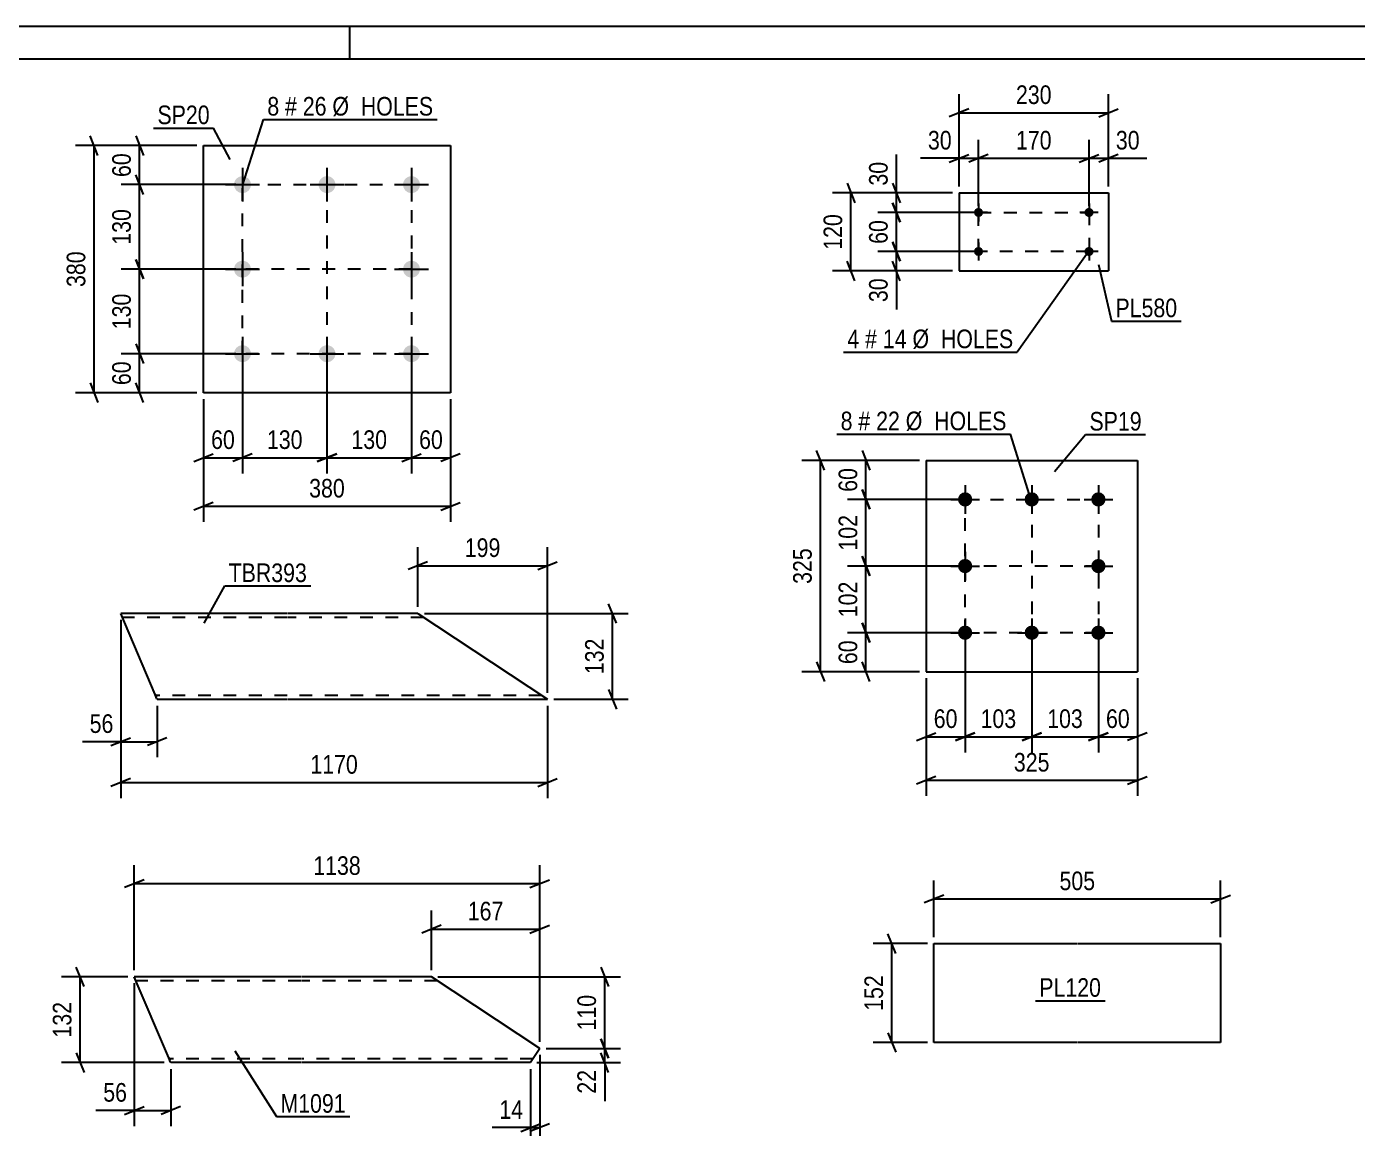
# Model space of a CAD drawing. Header units: millimetres. Extents: x 0 to 594, y 0 to 420.
# Drawn here: x 124.3 to 329, y 250.6 to 420 of the extents above; entities that cross this region are included whole.
import ezdxf

# ---------------------------------------------------------------- set-up
doc = ezdxf.new("R2010")
doc.units = ezdxf.units.MM
doc.linetypes.add('DXK_LINE_DOT2', pattern=[3.9198, 1.9599, -1.9599])
doc.styles.add('Arial Narrow', font='ARIALN.TTF', dxfattribs={"height": 0.2})

# ---------------------------------------------------------------- blocks, each defined once
blk = doc.blocks.new('Unknown-570389203-1132')
at = {"color": 5, "linetype": 'Continuous'}
for p, q in [((594, 420), (0, 420)), ((174, 415), (174, 420)), ((589, 415), (5, 415))]:
    blk.add_line(p, q, dxfattribs=at)
blk = doc.blocks.new('Bolt-570389203-9989 - 9955')
at = {"linetype": 'Continuous'}
for points in [[(270.73, 390.72, -1), (270.73, 392.12, -1)], [(287.73, 390.72, -1), (287.73, 392.12, -1)], [(270.73, 384.72, -1), (270.73, 386.12, -1)], [(287.73, 384.72, -1), (287.73, 386.12, -1)]]:
    blk.add_hatch(color=1, dxfattribs=at).paths.add_polyline_path(points)
at = {"color": 1, "linetype": 'Continuous'}
for p, q in [((272.13, 391.42), (269.33, 391.42)), ((270.73, 392.82), (270.73, 390.02)), ((289.13, 391.42), (286.33, 391.42)), ((287.73, 392.82), (287.73, 390.02)), ((272.13, 385.42), (269.33, 385.42)), ((270.73, 386.82), (270.73, 384.02)), ((289.13, 385.42), (286.33, 385.42)), ((287.73, 386.82), (287.73, 384.02))]:
    blk.add_line(p, q, dxfattribs=at)
blk = doc.blocks.new('Part-570389203-10004 - 9955')
at = {"color": 2, "linetype": 'Continuous'}
for p, q in [((267.73, 394.42), (267.73, 382.42)), ((267.73, 394.42), (290.73, 394.42)), ((290.73, 394.42), (290.73, 382.42)), ((267.73, 382.42), (290.73, 382.42))]:
    blk.add_line(p, q, dxfattribs=at)
blk = doc.blocks.new('Bolt-570389203-8852 - 8818')
at = {"linetype": 'Continuous'}
for points in [[(268.67, 348.39, -1), (268.67, 346.19, -1)], [(278.92, 348.39, -1), (278.92, 346.19, -1)], [(289.17, 348.39, -1), (289.17, 346.19, -1)], [(268.67, 338.14, -1), (268.67, 335.94, -1)], [(289.17, 338.14, -1), (289.17, 335.94, -1)], [(268.67, 327.89, -1), (268.67, 325.69, -1)], [(278.92, 327.89, -1), (278.92, 325.69, -1)], [(289.17, 327.89, -1), (289.17, 325.69, -1)]]:
    blk.add_hatch(color=1, dxfattribs=at).paths.add_polyline_path(points)
at = {"color": 1, "linetype": 'Continuous'}
for p, q in [((268.67, 349.49), (268.67, 345.09)), ((278.92, 349.49), (278.92, 345.09)), ((289.17, 349.49), (289.17, 345.09)), ((266.47, 347.29), (270.87, 347.29)), ((276.72, 347.29), (281.12, 347.29)), ((286.97, 347.29), (291.37, 347.29)), ((268.67, 339.24), (268.67, 334.84)), ((289.17, 339.24), (289.17, 334.84)), ((266.47, 337.04), (270.87, 337.04)), ((286.97, 337.04), (291.37, 337.04)), ((268.67, 328.99), (268.67, 324.59)), ((278.92, 328.99), (278.92, 324.59)), ((289.17, 328.99), (289.17, 324.59)), ((266.47, 326.79), (270.87, 326.79)), ((276.72, 326.79), (281.12, 326.79)), ((286.97, 326.79), (291.37, 326.79))]:
    blk.add_line(p, q, dxfattribs=at)
blk = doc.blocks.new('Part-570389203-8867 - 8818')
at = {"color": 2, "linetype": 'Continuous'}
for p, q in [((262.67, 353.29), (262.67, 320.79)), ((262.67, 353.29), (295.17, 353.29)), ((295.17, 353.29), (295.17, 320.79)), ((262.67, 320.79), (295.17, 320.79))]:
    blk.add_line(p, q, dxfattribs=at)
blk = doc.blocks.new('Bolt-570389203-9013 - 8979')
at = {"linetype": 'Continuous'}
for points in [[(157.5, 397, -1), (157.5, 394.4, -1)], [(170.5, 397, -1), (170.5, 394.4, -1)], [(183.5, 397, -1), (183.5, 394.4, -1)], [(157.5, 384, -1), (157.5, 381.4, -1)], [(183.5, 384, -1), (183.5, 381.4, -1)], [(157.5, 371, -1), (157.5, 368.4, -1)], [(170.5, 371, -1), (170.5, 368.4, -1)], [(183.5, 371, -1), (183.5, 368.4, -1)]]:
    blk.add_hatch(color=1, dxfattribs=at).paths.add_polyline_path(points)
at = {"color": 1, "linetype": 'Continuous'}
for p, q in [((157.5, 398.3), (157.5, 393.1)), ((170.5, 398.3), (170.5, 393.1)), ((183.5, 398.3), (183.5, 393.1)), ((154.9, 395.7), (160.1, 395.7)), ((167.9, 395.7), (173.1, 395.7)), ((180.9, 395.7), (186.1, 395.7)), ((157.5, 385.3), (157.5, 380.1)), ((183.5, 385.3), (183.5, 380.1)), ((154.9, 382.7), (160.1, 382.7)), ((180.9, 382.7), (186.1, 382.7)), ((157.5, 372.3), (157.5, 367.1)), ((170.5, 372.3), (170.5, 367.1)), ((183.5, 372.3), (183.5, 367.1)), ((154.9, 369.7), (160.1, 369.7)), ((167.9, 369.7), (173.1, 369.7)), ((180.9, 369.7), (186.1, 369.7))]:
    blk.add_line(p, q, dxfattribs=at)
blk = doc.blocks.new('Part-570389203-9028 - 8979')
at = {"color": 2, "linetype": 'Continuous'}
for p, q in [((151.5, 363.7), (151.5, 401.7)), ((151.5, 401.7), (189.5, 401.7)), ((189.5, 401.7), (189.5, 363.7)), ((189.5, 363.7), (151.5, 363.7))]:
    blk.add_line(p, q, dxfattribs=at)
blk = doc.blocks.new('Part-570389203-9121 - 9105')
at = {"color": 2, "linetype": 'Continuous'}
for p, q in [((164.38, 329.75), (138.77, 329.75)), ((144.06, 317.29), (138.77, 329.75)), ((184.48, 329.75), (164.48, 329.75)), ((184.48, 329.75), (204.42, 316.55)), ((144.34, 316.64), (144.06, 317.29)), ((144.34, 316.64), (144.38, 316.55)), ((144.38, 316.55), (164.38, 316.55)), ((164.48, 316.55), (204.42, 316.55))]:
    blk.add_line(p, q, dxfattribs=at)
at = {"color": 7, "linetype": 'DXK_LINE_DOT2'}
for p, q in [((164.38, 329.15), (139.03, 329.15)), ((185.38, 329.15), (164.48, 329.15)), ((203.25, 317.33), (203.3, 317.29)), ((144.06, 317.29), (144.23, 316.9)), ((144.12, 317.15), (144.1, 317.2)), ((164.38, 317.15), (144.12, 317.15)), ((203.51, 317.15), (164.48, 317.15)), ((203.44, 317.2), (203.51, 317.15))]:
    blk.add_line(p, q, dxfattribs=at)
blk = doc.blocks.new('Part-570389203-9362 - 9346')
at = {"color": 2, "linetype": 'Continuous'}
for p, q in [((263.88, 263.78), (263.88, 278.98)), ((263.88, 278.98), (285.88, 278.98)), ((285.98, 278.98), (307.98, 278.98)), ((307.98, 278.98), (307.98, 263.78)), ((285.88, 263.78), (263.88, 263.78)), ((307.98, 263.78), (285.98, 263.78))]:
    blk.add_line(p, q, dxfattribs=at)
blk = doc.blocks.new('Part-570389203-9406 - 9390')
at = {"color": 2, "linetype": 'Continuous'}
for p, q in [((166.47, 273.88), (140.86, 273.88)), ((146.15, 261.42), (140.86, 273.88)), ((186.57, 273.88), (166.57, 273.88)), ((203.23, 262.85), (186.57, 273.88)), ((203.23, 262.85), (201.8, 260.68)), ((146.43, 260.77), (146.15, 261.42)), ((146.47, 260.68), (146.43, 260.77)), ((166.47, 260.68), (146.47, 260.68)), ((201.8, 260.68), (166.57, 260.68))]:
    blk.add_line(p, q, dxfattribs=at)
at = {"color": 7, "linetype": 'DXK_LINE_DOT2'}
for p, q in [((166.47, 273.28), (141.12, 273.28)), ((187.47, 273.28), (166.57, 273.28)), ((146.15, 261.42), (146.32, 261.03)), ((146.21, 261.28), (146.19, 261.32)), ((166.47, 261.28), (146.21, 261.28)), ((146.47, 260.68), (146.47, 260.68)), ((202.2, 261.28), (166.57, 261.28))]:
    blk.add_line(p, q, dxfattribs=at)
blk = doc.blocks.new('Rectangle-570389203-20301 - 9955')
at = {"color": 1, "linetype": 'DXK_LINE_DOT2'}
blk.add_lwpolyline([(270.73, 391.42), (287.73, 391.42), (287.73, 385.42), (270.73, 385.42), (270.73, 391.42)], close=True, dxfattribs=at)
blk = doc.blocks.new('Rectangle-570389203-20311 - 8818')
at = {"color": 1, "linetype": 'DXK_LINE_DOT2'}
blk.add_lwpolyline([(268.67, 347.29), (289.17, 347.29), (289.17, 326.79), (268.67, 326.79), (268.67, 347.29)], close=True, dxfattribs=at)
blk = doc.blocks.new('Rectangle-570389203-19974 - 8979')
at = {"color": 1, "linetype": 'DXK_LINE_DOT2'}
blk.add_lwpolyline([(157.5, 395.7), (183.5, 395.7), (183.5, 369.7), (157.5, 369.7), (157.5, 395.7)], close=True, dxfattribs=at)
blk = doc.blocks.new('Line-570389203-20321 - 8818')
at = {"color": 1, "linetype": 'DXK_LINE_DOT2'}
blk.add_line((278.92, 347.29), (278.92, 326.79), dxfattribs=at)
blk = doc.blocks.new('Line-570389203-19984 - 8979')
at = {"color": 1, "linetype": 'DXK_LINE_DOT2'}
blk.add_line((170.5, 395.7), (170.5, 369.7), dxfattribs=at)
blk = doc.blocks.new('Line-570389203-20328 - 8818')
at = {"color": 1, "linetype": 'DXK_LINE_DOT2'}
blk.add_line((289.17, 337.04), (268.67, 337.04), dxfattribs=at)
blk = doc.blocks.new('Line-570389203-19991 - 8979')
at = {"color": 1, "linetype": 'DXK_LINE_DOT2'}
blk.add_line((183.5, 382.7), (157.5, 382.7), dxfattribs=at)
blk = doc.blocks.new('StraightDimension-570389203-10017 - 9955')
at = {"color": 7, "linetype": 'Continuous'}
for p, q in [((267.73, 395.42), (267.73, 402.6)), ((270.73, 392.42), (270.73, 402.6)), ((266.23, 399.15), (269.23, 400.35)), ((267.73, 399.75), (270.73, 399.75)), ((272.23, 400.35), (269.23, 399.15))]:
    blk.add_line(p, q, dxfattribs=at)
at = {"color": 0}
blk.add_wipeout([(267.21, 400.5), (267.21, 404.7), (262.35, 404.7), (262.35, 400.5)], dxfattribs=at)
at = {"color": 7, "linetype": 'Continuous'}
blk.add_line((267.73, 399.75), (261.83, 399.75), dxfattribs=at)
blk.add_line((267.73, 399.75), (261.83, 399.75), dxfattribs=at)
at = {"color": 3, "style": 'Arial Narrow'}
blk.add_text('30', height=2.863, dxfattribs=at).set_placement((262.95, 401.1))
blk = doc.blocks.new('StraightDimension-570389203-10069 - 9955')
at = {"color": 7, "linetype": 'Continuous'}
for p, q in [((269.73, 391.42), (255.25, 391.42)), ((257.5, 392.92), (258.7, 389.92)), ((258.1, 385.42), (258.1, 391.42)), ((269.73, 385.42), (255.25, 385.42)), ((258.7, 383.92), (257.5, 386.92))]:
    blk.add_line(p, q, dxfattribs=at)
at = {"color": 0}
blk.add_wipeout([(257.35, 390.85), (253.15, 390.85), (253.15, 385.99), (257.35, 385.99)], dxfattribs=at)
at = {"color": 3, "style": 'Arial Narrow'}
blk.add_text('60', height=2.863, rotation=90.0002, dxfattribs=at).set_placement((256.75, 386.59))
blk = doc.blocks.new('StraightDimension-570389203-10006 - 9955')
at = {"color": 7, "linetype": 'Continuous'}
for p, q in [((267.73, 395.42), (267.73, 409.6)), ((290.73, 395.42), (290.73, 409.6)), ((269.23, 407.35), (266.23, 406.15)), ((267.73, 406.75), (290.73, 406.75)), ((289.23, 406.15), (292.23, 407.35))]:
    blk.add_line(p, q, dxfattribs=at)
at = {"color": 0}
blk.add_wipeout([(282.58, 407.5), (282.58, 411.7), (275.89, 411.7), (275.89, 407.5)], dxfattribs=at)
at = {"color": 3, "style": 'Arial Narrow'}
blk.add_text('230', height=2.863, dxfattribs=at).set_placement((276.49, 408.1))
blk = doc.blocks.new('StraightDimension-570389203-10027 - 9955')
at = {"color": 7, "linetype": 'Continuous'}
for p, q in [((270.73, 392.42), (270.73, 402.6)), ((287.73, 392.42), (287.73, 402.6)), ((272.23, 400.35), (269.23, 399.15)), ((270.73, 399.75), (287.73, 399.75)), ((286.23, 399.15), (289.23, 400.35))]:
    blk.add_line(p, q, dxfattribs=at)
at = {"color": 0}
blk.add_wipeout([(282.58, 400.5), (282.58, 404.7), (275.89, 404.7), (275.89, 400.5)], dxfattribs=at)
at = {"color": 3, "style": 'Arial Narrow'}
blk.add_text('170', height=2.863, dxfattribs=at).set_placement((276.49, 401.1))
blk = doc.blocks.new('StraightDimension-570389203-10037 - 9955')
at = {"color": 7, "linetype": 'Continuous'}
for p, q in [((287.73, 392.42), (287.73, 402.6)), ((290.73, 395.42), (290.73, 402.6)), ((286.23, 399.15), (289.23, 400.35)), ((287.73, 399.75), (290.73, 399.75)), ((292.23, 400.35), (289.23, 399.15))]:
    blk.add_line(p, q, dxfattribs=at)
at = {"color": 0}
blk.add_wipeout([(296.12, 400.5), (296.12, 404.7), (291.26, 404.7), (291.26, 400.5)], dxfattribs=at)
at = {"color": 7, "linetype": 'Continuous'}
blk.add_line((290.73, 399.75), (296.64, 399.75), dxfattribs=at)
blk.add_line((290.73, 399.75), (296.64, 399.75), dxfattribs=at)
at = {"color": 3, "style": 'Arial Narrow'}
blk.add_text('30', height=2.863, dxfattribs=at).set_placement((291.86, 401.1))
blk = doc.blocks.new('StraightDimension-570389203-10048 - 9955')
at = {"color": 7, "linetype": 'Continuous'}
for p, q in [((250.5, 395.92), (251.7, 392.92)), ((266.73, 394.42), (248.25, 394.42)), ((251.1, 382.42), (251.1, 394.42)), ((251.7, 380.92), (250.5, 383.92)), ((266.73, 382.42), (248.25, 382.42))]:
    blk.add_line(p, q, dxfattribs=at)
at = {"color": 0}
blk.add_wipeout([(250.35, 391.77), (246.15, 391.77), (246.15, 385.08), (250.35, 385.08)], dxfattribs=at)
at = {"color": 3, "style": 'Arial Narrow'}
blk.add_text('120', height=2.863, rotation=90.0002, dxfattribs=at).set_placement((249.75, 385.68))
blk = doc.blocks.new('StraightDimension-570389203-10059 - 9955')
at = {"color": 7, "linetype": 'Continuous'}
for p, q in [((269.73, 385.42), (255.25, 385.42)), ((257.5, 386.92), (258.7, 383.92)), ((258.1, 382.42), (258.1, 385.42)), ((258.7, 380.92), (257.5, 383.92)), ((266.73, 382.42), (255.25, 382.42))]:
    blk.add_line(p, q, dxfattribs=at)
at = {"color": 0}
blk.add_wipeout([(257.35, 381.9), (253.15, 381.9), (253.15, 377.04), (257.35, 377.04)], dxfattribs=at)
at = {"color": 7, "linetype": 'Continuous'}
blk.add_line((258.1, 382.42), (258.1, 376.52), dxfattribs=at)
blk.add_line((258.1, 382.42), (258.1, 376.52), dxfattribs=at)
at = {"color": 3, "style": 'Arial Narrow'}
blk.add_text('30', height=2.863, rotation=90.0002, dxfattribs=at).set_placement((256.75, 377.64))
blk = doc.blocks.new('StraightDimension-570389203-10079 - 9955')
at = {"color": 7, "linetype": 'Continuous'}
for p, q in [((257.5, 395.92), (258.7, 392.92)), ((266.73, 394.42), (255.25, 394.42)), ((258.1, 391.42), (258.1, 394.42)), ((269.73, 391.42), (255.25, 391.42)), ((258.7, 389.92), (257.5, 392.92))]:
    blk.add_line(p, q, dxfattribs=at)
at = {"color": 0}
blk.add_wipeout([(257.35, 399.8), (253.15, 399.8), (253.15, 394.95), (257.35, 394.95)], dxfattribs=at)
at = {"color": 7, "linetype": 'Continuous'}
blk.add_line((258.1, 394.42), (258.1, 400.33), dxfattribs=at)
blk.add_line((258.1, 394.42), (258.1, 400.33), dxfattribs=at)
at = {"color": 3, "style": 'Arial Narrow'}
blk.add_text('30', height=2.863, rotation=90.0002, dxfattribs=at).set_placement((256.75, 395.55))
blk = doc.blocks.new('StraightDimension-570389203-8916 - 8818')
at = {"color": 7, "linetype": 'Continuous'}
for p, q in [((252.82, 328.29), (254.02, 325.29)), ((267.67, 326.79), (250.57, 326.79)), ((253.42, 320.79), (253.42, 326.79)), ((254.02, 319.29), (252.82, 322.29)), ((261.67, 320.79), (250.57, 320.79))]:
    blk.add_line(p, q, dxfattribs=at)
at = {"color": 0}
blk.add_wipeout([(252.67, 326.22), (248.47, 326.22), (248.47, 321.36), (252.67, 321.36)], dxfattribs=at)
at = {"color": 3, "style": 'Arial Narrow'}
blk.add_text('60', height=2.863, rotation=90.0002, dxfattribs=at).set_placement((252.07, 321.96))
blk = doc.blocks.new('StraightDimension-570389203-8894 - 8818')
at = {"color": 7, "linetype": 'Continuous'}
for p, q in [((289.17, 325.79), (289.17, 308.39)), ((295.17, 319.79), (295.17, 308.39)), ((287.67, 310.19), (290.67, 311.39)), ((296.67, 311.39), (293.67, 310.19)), ((289.17, 310.79), (295.17, 310.79))]:
    blk.add_line(p, q, dxfattribs=at)
at = {"color": 0}
blk.add_wipeout([(294.59, 311.54), (294.59, 315.74), (289.74, 315.74), (289.74, 311.54)], dxfattribs=at)
at = {"color": 3, "style": 'Arial Narrow'}
blk.add_text('60', height=2.863, dxfattribs=at).set_placement((290.34, 312.14))
blk = doc.blocks.new('StraightDimension-570389203-8869 - 8818')
at = {"color": 7, "linetype": 'Continuous'}
for p, q in [((262.67, 319.79), (262.67, 301.69)), ((295.17, 319.79), (295.17, 301.69)), ((264.17, 304.69), (261.17, 303.49)), ((262.67, 304.09), (295.17, 304.09)), ((293.67, 303.49), (296.67, 304.69))]:
    blk.add_line(p, q, dxfattribs=at)
at = {"color": 0}
blk.add_wipeout([(282.26, 304.84), (282.26, 309.04), (275.57, 309.04), (275.57, 304.84)], dxfattribs=at)
at = {"color": 3, "style": 'Arial Narrow'}
blk.add_text('325', height=2.863, dxfattribs=at).set_placement((276.17, 305.44))
blk = doc.blocks.new('StraightDimension-570389203-8880 - 8818')
at = {"color": 7, "linetype": 'Continuous'}
for p, q in [((268.67, 325.79), (268.67, 308.39)), ((262.67, 319.79), (262.67, 308.39)), ((261.17, 310.19), (264.17, 311.39)), ((270.17, 311.39), (267.17, 310.19)), ((262.67, 310.79), (268.67, 310.79))]:
    blk.add_line(p, q, dxfattribs=at)
at = {"color": 0}
blk.add_wipeout([(268.09, 311.54), (268.09, 315.74), (263.24, 315.74), (263.24, 311.54)], dxfattribs=at)
at = {"color": 3, "style": 'Arial Narrow'}
blk.add_text('60', height=2.863, dxfattribs=at).set_placement((263.84, 312.14))
blk = doc.blocks.new('StraightDimension-570389203-8890 - 8818')
at = {"color": 7, "linetype": 'Continuous'}
for p, q in [((268.67, 325.79), (268.67, 308.39)), ((278.92, 325.79), (278.92, 308.39)), ((267.17, 310.19), (270.17, 311.39)), ((280.42, 311.39), (277.42, 310.19)), ((268.67, 310.79), (278.92, 310.79))]:
    blk.add_line(p, q, dxfattribs=at)
at = {"color": 0}
blk.add_wipeout([(277.13, 311.54), (277.13, 315.74), (270.45, 315.74), (270.45, 311.54)], dxfattribs=at)
at = {"color": 3, "style": 'Arial Narrow'}
blk.add_text('103', height=2.863, dxfattribs=at).set_placement((271.05, 312.14))
blk = doc.blocks.new('StraightDimension-570389203-8892 - 8818')
at = {"color": 7, "linetype": 'Continuous'}
for p, q in [((278.92, 325.79), (278.92, 308.39)), ((289.17, 325.79), (289.17, 308.39)), ((277.42, 310.19), (280.42, 311.39)), ((290.67, 311.39), (287.67, 310.19)), ((278.92, 310.79), (289.17, 310.79))]:
    blk.add_line(p, q, dxfattribs=at)
at = {"color": 0}
blk.add_wipeout([(287.38, 311.54), (287.38, 315.74), (280.7, 315.74), (280.7, 311.54)], dxfattribs=at)
at = {"color": 3, "style": 'Arial Narrow'}
blk.add_text('103', height=2.863, dxfattribs=at).set_placement((281.3, 312.14))
blk = doc.blocks.new('StraightDimension-570389203-8905 - 8818')
at = {"color": 7, "linetype": 'Continuous'}
for p, q in [((247.02, 351.79), (245.82, 354.79)), ((261.67, 353.29), (243.57, 353.29)), ((246.42, 320.79), (246.42, 353.29)), ((245.82, 322.29), (247.02, 319.29)), ((261.67, 320.79), (243.57, 320.79))]:
    blk.add_line(p, q, dxfattribs=at)
at = {"color": 0}
blk.add_wipeout([(245.67, 340.38), (241.47, 340.38), (241.47, 333.7), (245.67, 333.7)], dxfattribs=at)
at = {"color": 3, "style": 'Arial Narrow'}
blk.add_text('325', height=2.863, rotation=90.0002, dxfattribs=at).set_placement((245.07, 334.3))
blk = doc.blocks.new('StraightDimension-570389203-8926 - 8818')
at = {"color": 7, "linetype": 'Continuous'}
for p, q in [((252.82, 338.54), (254.02, 335.54)), ((267.67, 337.04), (250.57, 337.04)), ((253.42, 326.79), (253.42, 337.04)), ((254.02, 325.29), (252.82, 328.29)), ((267.67, 326.79), (250.57, 326.79))]:
    blk.add_line(p, q, dxfattribs=at)
at = {"color": 0}
blk.add_wipeout([(252.67, 335.26), (248.47, 335.26), (248.47, 328.57), (252.67, 328.57)], dxfattribs=at)
at = {"color": 3, "style": 'Arial Narrow'}
blk.add_text('102', height=2.863, rotation=90.0002, dxfattribs=at).set_placement((252.07, 329.17))
blk = doc.blocks.new('StraightDimension-570389203-8928 - 8818')
at = {"color": 7, "linetype": 'Continuous'}
for p, q in [((252.82, 348.79), (254.02, 345.79)), ((267.67, 347.29), (250.57, 347.29)), ((253.42, 337.04), (253.42, 347.29)), ((254.02, 335.54), (252.82, 338.54)), ((267.67, 337.04), (250.57, 337.04))]:
    blk.add_line(p, q, dxfattribs=at)
at = {"color": 0}
blk.add_wipeout([(252.67, 345.51), (248.47, 345.51), (248.47, 338.82), (252.67, 338.82)], dxfattribs=at)
at = {"color": 3, "style": 'Arial Narrow'}
blk.add_text('102', height=2.863, rotation=90.0002, dxfattribs=at).set_placement((252.07, 339.42))
blk = doc.blocks.new('StraightDimension-570389203-8930 - 8818')
at = {"color": 7, "linetype": 'Continuous'}
for p, q in [((252.82, 354.79), (254.02, 351.79)), ((261.67, 353.29), (250.57, 353.29)), ((253.42, 347.29), (253.42, 353.29)), ((254.02, 345.79), (252.82, 348.79)), ((267.67, 347.29), (250.57, 347.29))]:
    blk.add_line(p, q, dxfattribs=at)
at = {"color": 0}
blk.add_wipeout([(252.67, 352.72), (248.47, 352.72), (248.47, 347.86), (252.67, 347.86)], dxfattribs=at)
at = {"color": 3, "style": 'Arial Narrow'}
blk.add_text('60', height=2.863, rotation=90.0002, dxfattribs=at).set_placement((252.07, 348.46))
blk = doc.blocks.new('StraightDimension-570389203-9091 - 8979')
at = {"color": 7, "linetype": 'Continuous'}
for p, q in [((183.5, 368.7), (183.5, 351.3)), ((189.5, 362.7), (189.5, 351.3)), ((182, 353.1), (185, 354.3)), ((191, 354.3), (188, 353.1)), ((183.5, 353.7), (189.5, 353.7))]:
    blk.add_line(p, q, dxfattribs=at)
at = {"color": 0}
blk.add_wipeout([(188.93, 354.45), (188.93, 358.65), (184.07, 358.65), (184.07, 354.45)], dxfattribs=at)
at = {"color": 3, "style": 'Arial Narrow'}
blk.add_text('60', height=2.863, dxfattribs=at).set_placement((184.67, 355.05))
blk = doc.blocks.new('StraightDimension-570389203-9077 - 8979')
at = {"color": 7, "linetype": 'Continuous'}
for p, q in [((157.5, 368.7), (157.5, 351.3)), ((151.5, 362.7), (151.5, 351.3)), ((150, 353.1), (153, 354.3)), ((159, 354.3), (156, 353.1)), ((151.5, 353.7), (157.5, 353.7))]:
    blk.add_line(p, q, dxfattribs=at)
at = {"color": 0}
blk.add_wipeout([(156.93, 354.45), (156.93, 358.65), (152.07, 358.65), (152.07, 354.45)], dxfattribs=at)
at = {"color": 3, "style": 'Arial Narrow'}
blk.add_text('60', height=2.863, dxfattribs=at).set_placement((152.67, 355.05))
blk = doc.blocks.new('StraightDimension-570389203-9030 - 8979')
at = {"color": 7, "linetype": 'Continuous'}
for p, q in [((151.5, 362.7), (151.5, 343.83)), ((189.5, 362.7), (189.5, 343.83)), ((153, 346.83), (150, 345.63)), ((151.5, 346.23), (189.5, 346.23)), ((188, 345.63), (191, 346.83))]:
    blk.add_line(p, q, dxfattribs=at)
at = {"color": 0}
blk.add_wipeout([(173.84, 346.98), (173.84, 351.18), (167.16, 351.18), (167.16, 346.98)], dxfattribs=at)
at = {"color": 3, "style": 'Arial Narrow'}
blk.add_text('380', height=2.863, dxfattribs=at).set_placement((167.76, 347.58))
blk = doc.blocks.new('StraightDimension-570389203-9041 - 8979')
at = {"color": 7, "linetype": 'Continuous'}
for p, q in [((141.07, 371.2), (142.27, 368.2)), ((156.5, 369.7), (138.82, 369.7)), ((141.67, 363.7), (141.67, 369.7)), ((142.27, 362.2), (141.07, 365.2)), ((150.5, 363.7), (138.82, 363.7))]:
    blk.add_line(p, q, dxfattribs=at)
at = {"color": 0}
blk.add_wipeout([(140.92, 369.13), (136.72, 369.13), (136.72, 364.27), (140.92, 364.27)], dxfattribs=at)
at = {"color": 3, "style": 'Arial Narrow'}
blk.add_text('60', height=2.863, rotation=90.0002, dxfattribs=at).set_placement((140.32, 364.87))
blk = doc.blocks.new('StraightDimension-570389203-9051 - 8979')
at = {"color": 7, "linetype": 'Continuous'}
for p, q in [((142.27, 381.2), (141.07, 384.2)), ((156.5, 382.7), (138.82, 382.7)), ((141.67, 369.7), (141.67, 382.7)), ((141.07, 371.2), (142.27, 368.2)), ((156.5, 369.7), (138.82, 369.7))]:
    blk.add_line(p, q, dxfattribs=at)
at = {"color": 0}
blk.add_wipeout([(140.92, 379.54), (136.72, 379.54), (136.72, 372.86), (140.92, 372.86)], dxfattribs=at)
at = {"color": 3, "style": 'Arial Narrow'}
blk.add_text('130', height=2.863, rotation=90.0002, dxfattribs=at).set_placement((140.32, 373.46))
blk = doc.blocks.new('StraightDimension-570389203-9053 - 8979')
at = {"color": 7, "linetype": 'Continuous'}
for p, q in [((142.27, 394.2), (141.07, 397.2)), ((156.5, 395.7), (138.82, 395.7)), ((141.67, 382.7), (141.67, 395.7)), ((141.07, 384.2), (142.27, 381.2)), ((156.5, 382.7), (138.82, 382.7))]:
    blk.add_line(p, q, dxfattribs=at)
at = {"color": 0}
blk.add_wipeout([(140.92, 392.54), (136.72, 392.54), (136.72, 385.86), (140.92, 385.86)], dxfattribs=at)
at = {"color": 3, "style": 'Arial Narrow'}
blk.add_text('130', height=2.863, rotation=90.0002, dxfattribs=at).set_placement((140.32, 386.46))
blk = doc.blocks.new('StraightDimension-570389203-9055 - 8979')
at = {"color": 7, "linetype": 'Continuous'}
for p, q in [((150.5, 401.7), (138.82, 401.7)), ((141.07, 403.2), (142.27, 400.2)), ((141.67, 395.7), (141.67, 401.7)), ((142.27, 394.2), (141.07, 397.2)), ((156.5, 395.7), (138.82, 395.7))]:
    blk.add_line(p, q, dxfattribs=at)
at = {"color": 0}
blk.add_wipeout([(140.92, 401.13), (136.72, 401.13), (136.72, 396.27), (140.92, 396.27)], dxfattribs=at)
at = {"color": 3, "style": 'Arial Narrow'}
blk.add_text('60', height=2.863, rotation=90.0002, dxfattribs=at).set_placement((140.32, 396.87))
blk = doc.blocks.new('StraightDimension-570389203-9066 - 8979')
at = {"color": 7, "linetype": 'Continuous'}
for p, q in [((150.5, 401.7), (131.82, 401.7)), ((135.27, 400.2), (134.07, 403.2)), ((134.67, 363.7), (134.67, 401.7)), ((134.07, 365.2), (135.27, 362.2)), ((150.5, 363.7), (131.82, 363.7))]:
    blk.add_line(p, q, dxfattribs=at)
at = {"color": 0}
blk.add_wipeout([(133.92, 386.04), (129.72, 386.04), (129.72, 379.36), (133.92, 379.36)], dxfattribs=at)
at = {"color": 3, "style": 'Arial Narrow'}
blk.add_text('380', height=2.863, rotation=90.0002, dxfattribs=at).set_placement((133.32, 379.96))
blk = doc.blocks.new('StraightDimension-570389203-9087 - 8979')
at = {"color": 7, "linetype": 'Continuous'}
for p, q in [((157.5, 368.7), (157.5, 351.3)), ((170.5, 368.7), (170.5, 351.3)), ((159, 354.3), (156, 353.1)), ((169, 353.1), (172, 354.3)), ((157.5, 353.7), (170.5, 353.7))]:
    blk.add_line(p, q, dxfattribs=at)
at = {"color": 0}
blk.add_wipeout([(167.34, 354.45), (167.34, 358.65), (160.66, 358.65), (160.66, 354.45)], dxfattribs=at)
at = {"color": 3, "style": 'Arial Narrow'}
blk.add_text('130', height=2.863, dxfattribs=at).set_placement((161.26, 355.05))
blk = doc.blocks.new('StraightDimension-570389203-9089 - 8979')
at = {"color": 7, "linetype": 'Continuous'}
for p, q in [((170.5, 368.7), (170.5, 351.3)), ((183.5, 368.7), (183.5, 351.3)), ((172, 354.3), (169, 353.1)), ((182, 353.1), (185, 354.3)), ((170.5, 353.7), (183.5, 353.7))]:
    blk.add_line(p, q, dxfattribs=at)
at = {"color": 0}
blk.add_wipeout([(180.34, 354.45), (180.34, 358.65), (173.66, 358.65), (173.66, 354.45)], dxfattribs=at)
at = {"color": 3, "style": 'Arial Narrow'}
blk.add_text('130', height=2.863, dxfattribs=at).set_placement((174.26, 355.05))
blk = doc.blocks.new('StraightDimension-570389203-9197 - 9105')
at = {"color": 7, "linetype": 'Continuous'}
for p, q in [((138.77, 328.75), (138.77, 307.63)), ((144.38, 315.55), (144.38, 307.63)), ((137.27, 309.43), (140.27, 310.63)), ((138.77, 310.03), (144.38, 310.03)), ((145.88, 310.63), (142.88, 309.43))]:
    blk.add_line(p, q, dxfattribs=at)
at = {"color": 0}
blk.add_wipeout([(138.25, 310.78), (138.25, 314.98), (133.39, 314.98), (133.39, 310.78)], dxfattribs=at)
at = {"color": 7, "linetype": 'Continuous'}
blk.add_line((138.77, 310.03), (132.87, 310.03), dxfattribs=at)
blk.add_line((138.77, 310.03), (132.87, 310.03), dxfattribs=at)
at = {"color": 3, "style": 'Arial Narrow'}
blk.add_text('56', height=2.863, dxfattribs=at).set_placement((133.99, 311.38))
blk = doc.blocks.new('StraightDimension-570389203-9124 - 9105')
at = {"color": 7, "linetype": 'Continuous'}
for p, q in [((138.77, 328.75), (138.77, 301.36)), ((204.42, 315.55), (204.42, 301.36)), ((140.27, 304.36), (137.27, 303.16)), ((138.77, 303.76), (204.42, 303.76)), ((202.92, 303.16), (205.92, 304.36))]:
    blk.add_line(p, q, dxfattribs=at)
at = {"color": 0}
blk.add_wipeout([(175.85, 304.51), (175.85, 308.71), (167.34, 308.71), (167.34, 304.51)], dxfattribs=at)
at = {"color": 3, "style": 'Arial Narrow'}
blk.add_text('1170', height=2.863, dxfattribs=at).set_placement((167.94, 305.11))
blk = doc.blocks.new('StraightDimension-570389203-9183 - 9105')
at = {"color": 7, "linetype": 'Continuous'}
for p, q in [((184.48, 330.75), (184.48, 339.94)), ((204.42, 317.55), (204.42, 339.94)), ((185.98, 337.69), (182.98, 336.49)), ((184.48, 337.09), (204.42, 337.09)), ((202.92, 336.49), (205.92, 337.69))]:
    blk.add_line(p, q, dxfattribs=at)
at = {"color": 0}
blk.add_wipeout([(197.79, 337.84), (197.79, 342.04), (191.1, 342.04), (191.1, 337.84)], dxfattribs=at)
at = {"color": 3, "style": 'Arial Narrow'}
blk.add_text('199', height=2.863, dxfattribs=at).set_placement((191.7, 338.44))
blk = doc.blocks.new('StraightDimension-570389203-9135 - 9105')
at = {"color": 7, "linetype": 'Continuous'}
for p, q in [((185.48, 329.75), (216.82, 329.75)), ((215.02, 328.25), (213.82, 331.25)), ((214.42, 316.55), (214.42, 329.75)), ((213.82, 318.05), (215.02, 315.05)), ((205.42, 316.55), (216.82, 316.55))]:
    blk.add_line(p, q, dxfattribs=at)
at = {"color": 0}
blk.add_wipeout([(213.67, 326.5), (209.47, 326.5), (209.47, 319.81), (213.67, 319.81)], dxfattribs=at)
at = {"color": 3, "style": 'Arial Narrow'}
blk.add_text('132', height=2.863, rotation=90.0002, dxfattribs=at).set_placement((213.07, 320.41))
blk = doc.blocks.new('StraightDimension-570389203-9376 - 9346')
at = {"color": 7, "linetype": 'Continuous'}
for p, q in [((257.99, 277.48), (256.79, 280.48)), ((262.88, 278.98), (254.54, 278.98)), ((257.39, 263.78), (257.39, 278.98)), ((256.79, 265.28), (257.99, 262.28)), ((262.88, 263.78), (254.54, 263.78))]:
    blk.add_line(p, q, dxfattribs=at)
at = {"color": 0}
blk.add_wipeout([(256.64, 274.72), (252.44, 274.72), (252.44, 268.04), (256.64, 268.04)], dxfattribs=at)
at = {"color": 3, "style": 'Arial Narrow'}
blk.add_text('152', height=2.863, rotation=90.0002, dxfattribs=at).set_placement((256.04, 268.64))
blk = doc.blocks.new('StraightDimension-570389203-20462 - 9346')
at = {"color": 7, "linetype": 'Continuous'}
for p, q in [((263.88, 279.98), (263.88, 288.7)), ((307.98, 279.98), (307.98, 288.7)), ((265.38, 286.45), (262.38, 285.25)), ((263.88, 285.85), (307.98, 285.85)), ((306.48, 285.25), (309.48, 286.45))]:
    blk.add_line(p, q, dxfattribs=at)
at = {"color": 0}
blk.add_wipeout([(289.27, 286.6), (289.27, 290.8), (282.59, 290.8), (282.59, 286.6)], dxfattribs=at)
at = {"color": 3, "style": 'Arial Narrow'}
blk.add_text('505', height=2.863, dxfattribs=at).set_placement((283.19, 287.2))
blk = doc.blocks.new('StraightDimension-570389203-9409 - 9390')
at = {"color": 7, "linetype": 'Continuous'}
for p, q in [((140.86, 274.88), (140.86, 291.05)), ((203.23, 263.85), (203.23, 291.05)), ((142.36, 288.8), (139.36, 287.6)), ((201.73, 287.6), (204.73, 288.8)), ((140.86, 288.2), (203.23, 288.2))]:
    blk.add_line(p, q, dxfattribs=at)
at = {"color": 0}
blk.add_wipeout([(176.3, 288.95), (176.3, 293.15), (167.79, 293.15), (167.79, 288.95)], dxfattribs=at)
at = {"color": 3, "style": 'Arial Narrow'}
blk.add_text('1138', height=2.863, dxfattribs=at).set_placement((168.39, 289.55))
blk = doc.blocks.new('StraightDimension-570389203-9444 - 9390')
at = {"color": 7, "linetype": 'Continuous'}
for p, q in [((212.63, 275.38), (213.83, 272.38)), ((187.57, 273.88), (215.63, 273.88)), ((213.23, 262.85), (213.23, 273.88)), ((213.83, 261.35), (212.63, 264.35)), ((204.23, 262.85), (215.63, 262.85))]:
    blk.add_line(p, q, dxfattribs=at)
at = {"color": 0}
blk.add_wipeout([(212.48, 271.7), (208.28, 271.7), (208.28, 265.02), (212.48, 265.02)], dxfattribs=at)
at = {"color": 3, "style": 'Arial Narrow'}
blk.add_text('110', height=2.863, rotation=90.0002, dxfattribs=at).set_placement((211.88, 265.62))
blk = doc.blocks.new('StraightDimension-570389203-9420 - 9390')
at = {"color": 7, "linetype": 'Continuous'}
for p, q in [((133.13, 272.38), (131.93, 275.38)), ((139.86, 273.88), (129.68, 273.88)), ((132.53, 260.68), (132.53, 273.88)), ((131.93, 262.18), (133.13, 259.18)), ((145.47, 260.68), (129.68, 260.68))]:
    blk.add_line(p, q, dxfattribs=at)
at = {"color": 0}
blk.add_wipeout([(131.78, 270.62), (127.58, 270.62), (127.58, 263.93), (131.78, 263.93)], dxfattribs=at)
at = {"color": 3, "style": 'Arial Narrow'}
blk.add_text('132', height=2.863, rotation=90.0002, dxfattribs=at).set_placement((131.18, 264.53))
blk = doc.blocks.new('StraightDimension-570389203-9478 - 9390')
at = {"color": 7, "linetype": 'Continuous'}
for p, q in [((186.57, 274.88), (186.57, 284.05)), ((203.23, 263.85), (203.23, 284.05)), ((188.07, 281.8), (185.07, 280.6)), ((186.57, 281.2), (203.23, 281.2)), ((201.73, 280.6), (204.73, 281.8))]:
    blk.add_line(p, q, dxfattribs=at)
at = {"color": 0}
blk.add_wipeout([(198.24, 281.95), (198.24, 286.15), (191.56, 286.15), (191.56, 281.95)], dxfattribs=at)
at = {"color": 3, "style": 'Arial Narrow'}
blk.add_text('167', height=2.863, dxfattribs=at).set_placement((192.16, 282.55))
blk = doc.blocks.new('StraightDimension-570389203-9445 - 9390')
at = {"color": 7, "linetype": 'Continuous'}
for p, q in [((212.63, 264.35), (213.83, 261.35)), ((204.23, 262.85), (215.63, 262.85)), ((213.83, 259.18), (212.63, 262.18)), ((213.23, 260.68), (213.23, 262.85)), ((202.8, 260.68), (215.63, 260.68))]:
    blk.add_line(p, q, dxfattribs=at)
at = {"color": 0}
blk.add_wipeout([(212.48, 260.15), (208.28, 260.15), (208.28, 255.3), (212.48, 255.3)], dxfattribs=at)
at = {"color": 7, "linetype": 'Continuous'}
blk.add_line((213.23, 260.68), (213.23, 254.77), dxfattribs=at)
blk.add_line((213.23, 260.68), (213.23, 254.77), dxfattribs=at)
at = {"color": 3, "style": 'Arial Narrow'}
blk.add_text('22', height=2.863, rotation=90.0002, dxfattribs=at).set_placement((211.88, 255.9))
blk = doc.blocks.new('StraightDimension-570389203-9496 - 9390')
at = {"color": 7, "linetype": 'Continuous'}
for p, q in [((140.86, 272.88), (140.86, 250.92)), ((146.47, 259.68), (146.47, 250.92)), ((139.36, 252.72), (142.36, 253.92)), ((147.97, 253.92), (144.97, 252.72)), ((140.86, 253.32), (146.47, 253.32))]:
    blk.add_line(p, q, dxfattribs=at)
at = {"color": 0}
blk.add_wipeout([(140.34, 254.07), (140.34, 258.27), (135.48, 258.27), (135.48, 254.07)], dxfattribs=at)
at = {"color": 7, "linetype": 'Continuous'}
blk.add_line((140.86, 253.32), (134.96, 253.32), dxfattribs=at)
blk.add_line((140.86, 253.32), (134.96, 253.32), dxfattribs=at)
at = {"color": 3, "style": 'Arial Narrow'}
blk.add_text('56', height=2.863, dxfattribs=at).set_placement((136.08, 254.67))
blk = doc.blocks.new('StraightDimension-570389203-9510 - 9390')
at = {"color": 7, "linetype": 'Continuous'}
for p, q in [((203.23, 261.85), (203.23, 248.28)), ((201.8, 259.68), (201.8, 248.28)), ((200.3, 250.08), (203.3, 251.28)), ((204.73, 251.28), (201.73, 250.08)), ((201.8, 250.68), (203.23, 250.68))]:
    blk.add_line(p, q, dxfattribs=at)
at = {"color": 0}
blk.add_wipeout([(201.27, 251.43), (201.27, 255.63), (196.42, 255.63), (196.42, 251.43)], dxfattribs=at)
at = {"color": 7, "linetype": 'Continuous'}
blk.add_line((201.8, 250.68), (195.89, 250.68), dxfattribs=at)
blk.add_line((201.8, 250.68), (195.89, 250.68), dxfattribs=at)
at = {"color": 3, "style": 'Arial Narrow'}
blk.add_text('14', height=2.863, dxfattribs=at).set_placement((197.02, 252.03))
blk = doc.blocks.new('Mark-570389203-9985 - 9955')
at = {"color": 0}
blk.add_wipeout([(252.38, 370.55), (252.38, 373.55), (250.55, 373.55), (250.55, 370.55)], dxfattribs=at)
blk.add_wipeout([(252.38, 370.55), (252.38, 373.55), (250.55, 373.55), (250.55, 370.55)], dxfattribs=at)
blk.add_wipeout([(255.11, 370.55), (255.11, 373.55), (253.28, 373.55), (253.28, 370.55)], dxfattribs=at)
blk.add_wipeout([(255.11, 370.55), (255.11, 373.55), (253.28, 373.55), (253.28, 370.55)], dxfattribs=at)
at = {"color": 3, "style": 'Arial Narrow'}
blk.add_text('4', height=2.86, dxfattribs=at).set_placement((250.55, 370.55))
at = {"color": 0}
blk.add_wipeout([(259.67, 370.55), (259.67, 373.55), (256.01, 373.55), (256.01, 370.55)], dxfattribs=at)
blk.add_wipeout([(259.67, 370.55), (259.67, 373.55), (256.01, 373.55), (256.01, 370.55)], dxfattribs=at)
at = {"color": 3, "style": 'Arial Narrow'}
blk.add_text('#', height=2.86, dxfattribs=at).set_placement((253.28, 370.55))
at = {"color": 0}
blk.add_wipeout([(276.09, 370.55), (276.09, 373.55), (260.57, 373.55), (260.57, 370.55)], dxfattribs=at)
blk.add_wipeout([(276.09, 370.55), (276.09, 373.55), (260.57, 373.55), (260.57, 370.55)], dxfattribs=at)
at = {"color": 7, "linetype": 'Continuous'}
for p in [(287.95, 385.82), (249.95, 369.95)]:
    blk.add_line(p, (276.69, 369.95), dxfattribs=at)
at = {"color": 3, "style": 'Arial Narrow'}
for s, p in [('14', (256.01, 370.55)), ('Ø  HOLES', (260.57, 370.55))]:
    blk.add_text(s, height=2.863, dxfattribs=at).set_placement(p)
blk = doc.blocks.new('Mark-570389203-10000 - 9955')
at = {"color": 0}
blk.add_wipeout([(301.3, 375.31), (301.3, 378.31), (291.8, 378.31), (291.8, 375.31)], dxfattribs=at)
blk.add_wipeout([(301.3, 375.31), (301.3, 378.31), (291.8, 378.31), (291.8, 375.31)], dxfattribs=at)
at = {"color": 30, "linetype": 'Continuous'}
for p, q in [((289.2, 383.44), (291.2, 374.71)), ((291.2, 374.71), (301.9, 374.71))]:
    blk.add_line(p, q, dxfattribs=at)
at = {"color": 3, "style": 'Arial Narrow'}
blk.add_text('PL580', height=2.863, dxfattribs=at).set_placement((291.8, 375.31))
blk = doc.blocks.new('Mark-570389203-8848 - 8818')
at = {"color": 0}
blk.add_wipeout([(251.35, 357.93), (251.35, 360.93), (249.52, 360.93), (249.52, 357.93)], dxfattribs=at)
blk.add_wipeout([(251.35, 357.93), (251.35, 360.93), (249.52, 360.93), (249.52, 357.93)], dxfattribs=at)
at = {"color": 3, "style": 'Arial Narrow'}
blk.add_text('8', height=2.86, dxfattribs=at).set_placement((249.52, 357.93))
at = {"color": 0}
blk.add_wipeout([(254.08, 357.93), (254.08, 360.93), (252.25, 360.93), (252.25, 357.93)], dxfattribs=at)
blk.add_wipeout([(254.08, 357.93), (254.08, 360.93), (252.25, 360.93), (252.25, 357.93)], dxfattribs=at)
blk.add_wipeout([(258.63, 357.93), (258.63, 360.93), (254.98, 360.93), (254.98, 357.93)], dxfattribs=at)
blk.add_wipeout([(258.63, 357.93), (258.63, 360.93), (254.98, 360.93), (254.98, 357.93)], dxfattribs=at)
at = {"color": 3, "style": 'Arial Narrow'}
for s, height, p in [('#', 2.86, (252.25, 357.93)), ('22', 2.863, (254.98, 357.93))]:
    blk.add_text(s, height=height, dxfattribs=at).set_placement(p)
at = {"color": 0}
blk.add_wipeout([(275.06, 357.93), (275.06, 360.93), (259.53, 360.93), (259.53, 357.93)], dxfattribs=at)
blk.add_wipeout([(275.06, 357.93), (275.06, 360.93), (259.53, 360.93), (259.53, 357.93)], dxfattribs=at)
at = {"color": 7, "linetype": 'Continuous'}
for p in [(248.92, 357.33), (278.85, 347.18)]:
    blk.add_line(p, (275.66, 357.33), dxfattribs=at)
at = {"color": 3, "style": 'Arial Narrow'}
blk.add_text('Ø  HOLES', height=2.863, dxfattribs=at).set_placement((259.53, 357.93))
blk = doc.blocks.new('Mark-570389203-8863 - 8818')
at = {"color": 0}
blk.add_wipeout([(295.84, 357.88), (295.84, 360.88), (287.8, 360.88), (287.8, 357.88)], dxfattribs=at)
blk.add_wipeout([(295.84, 357.88), (295.84, 360.88), (287.8, 360.88), (287.8, 357.88)], dxfattribs=at)
at = {"color": 30, "linetype": 'Continuous'}
for p, q in [((282.43, 351.56), (287.2, 357.28)), ((287.2, 357.28), (296.44, 357.28))]:
    blk.add_line(p, q, dxfattribs=at)
at = {"color": 3, "style": 'Arial Narrow'}
blk.add_text('SP19', height=2.863, dxfattribs=at).set_placement((287.8, 357.88))
blk = doc.blocks.new('Mark-570389203-9009 - 8979')
at = {"color": 0}
blk.add_wipeout([(163.15, 406.32), (163.15, 409.32), (161.32, 409.32), (161.32, 406.32)], dxfattribs=at)
blk.add_wipeout([(163.15, 406.32), (163.15, 409.32), (161.32, 409.32), (161.32, 406.32)], dxfattribs=at)
at = {"color": 7, "linetype": 'Continuous'}
blk.add_line((157.52, 395.57), (160.72, 405.72), dxfattribs=at)
at = {"color": 3, "style": 'Arial Narrow'}
blk.add_text('8', height=2.86, dxfattribs=at).set_placement((161.32, 406.32))
at = {"color": 0}
blk.add_wipeout([(165.88, 406.32), (165.88, 409.32), (164.05, 409.32), (164.05, 406.32)], dxfattribs=at)
blk.add_wipeout([(165.88, 406.32), (165.88, 409.32), (164.05, 409.32), (164.05, 406.32)], dxfattribs=at)
blk.add_wipeout([(170.43, 406.32), (170.43, 409.32), (166.78, 409.32), (166.78, 406.32)], dxfattribs=at)
blk.add_wipeout([(170.43, 406.32), (170.43, 409.32), (166.78, 409.32), (166.78, 406.32)], dxfattribs=at)
at = {"color": 3, "style": 'Arial Narrow'}
for s, height, p in [('#', 2.86, (164.05, 406.32)), ('26', 2.863, (166.78, 406.32))]:
    blk.add_text(s, height=height, dxfattribs=at).set_placement(p)
at = {"color": 0}
blk.add_wipeout([(186.86, 406.32), (186.86, 409.32), (171.33, 409.32), (171.33, 406.32)], dxfattribs=at)
blk.add_wipeout([(186.86, 406.32), (186.86, 409.32), (171.33, 409.32), (171.33, 406.32)], dxfattribs=at)
at = {"color": 7, "linetype": 'Continuous'}
blk.add_line((160.72, 405.72), (187.46, 405.72), dxfattribs=at)
at = {"color": 3, "style": 'Arial Narrow'}
blk.add_text('Ø  HOLES', height=2.863, dxfattribs=at).set_placement((171.33, 406.32))
blk = doc.blocks.new('Mark-570389203-9024 - 8979')
at = {"color": 0}
blk.add_wipeout([(152.46, 405), (152.46, 408), (144.42, 408), (144.42, 405)], dxfattribs=at)
blk.add_wipeout([(152.46, 405), (152.46, 408), (144.42, 408), (144.42, 405)], dxfattribs=at)
at = {"color": 30, "linetype": 'Continuous'}
for p in [(143.82, 404.4), (155.62, 399.58)]:
    blk.add_line(p, (153.06, 404.4), dxfattribs=at)
at = {"color": 3, "style": 'Arial Narrow'}
blk.add_text('SP20', height=2.863, dxfattribs=at).set_placement((144.42, 405))
blk = doc.blocks.new('Mark-570389203-9117 - 9105')
at = {"color": 0}
blk.add_wipeout([(167.43, 334.58), (167.43, 337.58), (155.37, 337.58), (155.37, 334.58)], dxfattribs=at)
blk.add_wipeout([(167.43, 334.58), (167.43, 337.58), (155.37, 337.58), (155.37, 334.58)], dxfattribs=at)
at = {"color": 30, "linetype": 'Continuous'}
for p, q in [((151.6, 328.27), (154.77, 333.98)), ((154.77, 333.98), (168.03, 333.98))]:
    blk.add_line(p, q, dxfattribs=at)
at = {"color": 3, "style": 'Arial Narrow'}
blk.add_text('TBR393', height=2.863, dxfattribs=at).set_placement((155.37, 334.58))
blk = doc.blocks.new('Mark-570389203-9358 - 9346')
at = {"color": 0}
blk.add_wipeout([(289.59, 270.8), (289.59, 273.8), (280.08, 273.8), (280.08, 270.8)], dxfattribs=at)
blk.add_wipeout([(289.59, 270.8), (289.59, 273.8), (280.08, 273.8), (280.08, 270.8)], dxfattribs=at)
at = {"color": 30, "linetype": 'Continuous'}
blk.add_line((279.48, 270.2), (290.19, 270.2), dxfattribs=at)
at = {"color": 3, "style": 'Arial Narrow'}
blk.add_text('PL120', height=2.863, dxfattribs=at).set_placement((280.08, 270.8))
blk = doc.blocks.new('Mark-570389203-9402 - 9390')
at = {"color": 0}
blk.add_wipeout([(173.39, 252.97), (173.39, 255.97), (163.34, 255.97), (163.34, 252.97)], dxfattribs=at)
blk.add_wipeout([(173.39, 252.97), (173.39, 255.97), (163.34, 255.97), (163.34, 252.97)], dxfattribs=at)
at = {"color": 30, "linetype": 'Continuous'}
for p, q in [((156.33, 262.5), (162.74, 252.37)), ((162.74, 252.37), (173.99, 252.37))]:
    blk.add_line(p, q, dxfattribs=at)
at = {"color": 3, "style": 'Arial Narrow'}
blk.add_text('M1091', height=2.863, dxfattribs=at).set_placement((163.34, 252.97))

msp = doc.modelspace()

# ---------------------------------------------------------------- block references
for name in ['Unknown-570389203-1132', 'Part-570389203-9028 - 8979', 'Bolt-570389203-9013 - 8979', 'Rectangle-570389203-19974 - 8979', 'Line-570389203-19984 - 8979', 'Part-570389203-10004 - 9955', 'Bolt-570389203-9989 - 9955', 'Rectangle-570389203-20301 - 9955', 'Line-570389203-19991 - 8979', 'Part-570389203-8867 - 8818', 'Bolt-570389203-8852 - 8818', 'Rectangle-570389203-20311 - 8818', 'Line-570389203-20321 - 8818', 'Line-570389203-20328 - 8818', 'Part-570389203-9121 - 9105', 'Part-570389203-9362 - 9346', 'Part-570389203-9406 - 9390']:
    msp.add_blockref(name, (0, 0))

# ---------------------------------------------------------------- next in the draw order: block references
for name in ['StraightDimension-570389203-10017 - 9955', 'Mark-570389203-10000 - 9955', 'StraightDimension-570389203-9077 - 8979', 'StraightDimension-570389203-9091 - 8979', 'Mark-570389203-8863 - 8818', 'StraightDimension-570389203-9197 - 9105', 'StraightDimension-570389203-8916 - 8818', 'StraightDimension-570389203-8894 - 8818', 'StraightDimension-570389203-9409 - 9390', 'StraightDimension-570389203-9376 - 9346', 'Mark-570389203-9358 - 9346', 'Mark-570389203-9402 - 9390']:
    msp.add_blockref(name, (0, 0))

# ---------------------------------------------------------------- next in the draw order: block references
for name in ['StraightDimension-570389203-10006 - 9955', 'StraightDimension-570389203-10069 - 9955', 'StraightDimension-570389203-9030 - 8979', 'StraightDimension-570389203-9124 - 9105', 'StraightDimension-570389203-8869 - 8818', 'StraightDimension-570389203-20462 - 9346', 'StraightDimension-570389203-9420 - 9390', 'StraightDimension-570389203-9444 - 9390']:
    msp.add_blockref(name, (0, 0))

# ---------------------------------------------------------------- next in the draw order: block references
for name in ['StraightDimension-570389203-10027 - 9955', 'StraightDimension-570389203-10048 - 9955', 'StraightDimension-570389203-9041 - 8979', 'StraightDimension-570389203-9183 - 9105', 'Mark-570389203-9117 - 9105', 'StraightDimension-570389203-8880 - 8818', 'StraightDimension-570389203-9478 - 9390', 'StraightDimension-570389203-9496 - 9390']:
    msp.add_blockref(name, (0, 0))

# ---------------------------------------------------------------- next in the draw order: block references
for name in ['StraightDimension-570389203-10037 - 9955', 'StraightDimension-570389203-10079 - 9955', 'StraightDimension-570389203-10059 - 9955', 'StraightDimension-570389203-9051 - 8979', 'StraightDimension-570389203-8905 - 8818', 'StraightDimension-570389203-9135 - 9105', 'StraightDimension-570389203-8890 - 8818', 'StraightDimension-570389203-9445 - 9390']:
    msp.add_blockref(name, (0, 0))

# ---------------------------------------------------------------- next in the draw order: block references
for name in ['StraightDimension-570389203-9053 - 8979', 'Mark-570389203-9985 - 9955', 'StraightDimension-570389203-9087 - 8979', 'StraightDimension-570389203-8926 - 8818', 'StraightDimension-570389203-8892 - 8818', 'StraightDimension-570389203-9510 - 9390']:
    msp.add_blockref(name, (0, 0))

# ---------------------------------------------------------------- next in the draw order: block references
for name in ['StraightDimension-570389203-9055 - 8979', 'StraightDimension-570389203-9089 - 8979', 'StraightDimension-570389203-8928 - 8818']:
    msp.add_blockref(name, (0, 0))

# ---------------------------------------------------------------- next in the draw order: block references
for name in ['Mark-570389203-9009 - 8979', 'StraightDimension-570389203-9066 - 8979', 'StraightDimension-570389203-8930 - 8818']:
    msp.add_blockref(name, (0, 0))

# ---------------------------------------------------------------- next in the draw order: block references
for name in ['Mark-570389203-9024 - 8979', 'Mark-570389203-8848 - 8818']:
    msp.add_blockref(name, (0, 0))

doc.saveas('drawing.dxf')
